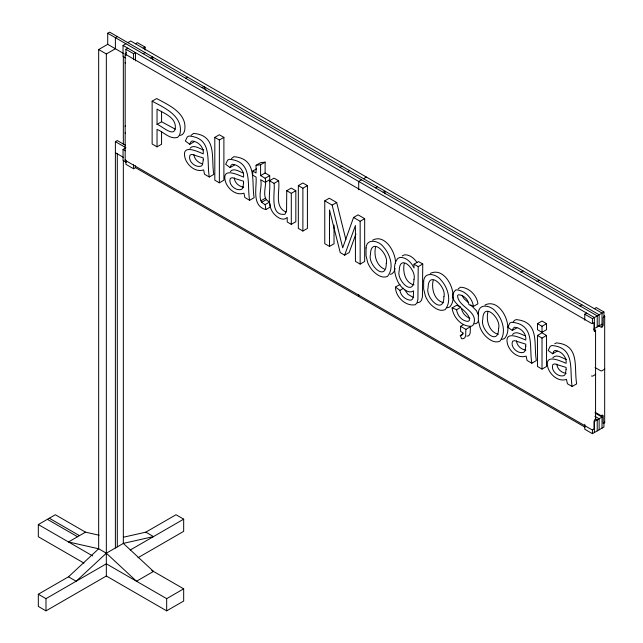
<?xml version="1.0" encoding="UTF-8"?>
<svg xmlns="http://www.w3.org/2000/svg" width="643" height="643" viewBox="0 0 643 643"><rect width="100%" height="100%" fill="white"/><g stroke="black" fill="none" stroke-linecap="round" stroke-linejoin="round"><path stroke-width="0.96" d="M404.286 263.373C402.502 271.322 404.986 282.775 414.004 284.913M375.56 247.057C373.72 255.158 376.284 265.639 384.538 269.144M433.181 280.324C431.204 288.699 434.266 300.514 443.638 302.708M487.892 311.911C485.915 320.286 488.977 332.101 498.357 334.296M395.099 268.452L393.934 271.852L392.021 273.797L390.277 274.312M329.497 246.406L329.497 209.948L340.219 252.595L344.648 255.15L355.426 225.532L355.426 261.371L360.152 264.104L364.677 261.492L364.677 218.668L358.079 214.858L353.554 217.471L342.703 247.86L332.15 205.117L324.763 200.849L324.763 243.673L329.497 246.406L334.022 243.785L334.022 225.074M355.909 234.028L349.173 252.538L344.648 255.15M209.296 177.002C206.379 160.517 212.986 138.06 189.042 136.019L187.338 136.83L185.345 141.01L189.798 144.281L190.73 142.015L192.056 140.986C198.261 141.444 204.144 147.343 203.252 153.83C196.348 150.976 181.029 143.735 185.152 158.427C187.547 165.685 195.721 172.645 203.63 169.905L204.538 174.261L209.296 177.002L213.822 174.39C210.904 157.905 217.511 135.448 193.567 133.406L191.067 135.319M249.613 200.286C246.703 183.794 253.302 161.337 229.358 159.295L227.662 160.107L225.661 164.286L230.114 167.558L231.046 165.291L232.38 164.262C238.577 164.721 244.469 170.62 243.568 177.106C236.672 174.253 221.345 167.019 225.476 181.704C227.863 188.962 236.037 195.922 243.946 193.189L244.862 197.538L249.613 200.286L254.138 197.674C251.228 181.181 257.827 158.725 233.883 156.683L231.392 158.604M531.825 363.215C528.908 346.722 535.515 324.273 511.571 322.223L509.867 323.043L507.874 327.215L512.326 330.486L513.259 328.227L514.585 327.199C520.79 327.657 526.673 333.556 525.781 340.043C518.885 337.181 503.557 329.947 507.681 344.64C510.076 351.898 518.25 358.858 526.159 356.118L527.067 360.474L531.825 363.215L536.35 360.602C533.433 344.109 540.04 321.661 516.096 319.611L514.4 320.431L513.202 322.087M572.149 386.491C569.232 370.006 575.831 347.55 551.887 345.508L550.191 346.32L548.19 350.499L552.642 353.771L553.575 351.504L554.909 350.475C561.114 350.933 566.997 356.833 566.097 363.319C559.201 360.458 543.874 353.224 548.005 367.917C550.392 375.174 558.574 382.135 566.483 379.394L567.391 383.75L572.149 386.491L576.675 383.879C573.757 367.394 580.356 344.937 556.42 342.896L554.716 343.708M478.601 320.704L477.604 322.521L475.981 323.646L474.51 323.815M458.202 288.86L460.444 287.22C469.117 287.429 476.945 295.33 477.918 303.85L473.393 306.47L468.948 304.597C468.305 299.501 463.707 295.065 458.596 294.743L457.591 295.459C457.519 307.073 480.16 311.493 473.079 325.141L471.456 326.258C461.626 326.829 453.17 317.329 452.101 307.925L456.626 305.312L460.227 306.735M189.982 148.292C193.712 143.976 199.499 148.863 203.646 149.948M230.298 171.568C233.763 167.437 239.26 171.761 243.167 172.903M512.511 334.497C515.975 330.365 521.473 334.69 525.379 335.839M552.827 357.773C556.557 353.465 562.352 358.352 566.499 359.437M151.78 570.429L183.673 588.843L183.673 601.036L166.674 610.85L106.336 576.015L45.991 610.85L38.323 606.429L38.323 594.228L68.496 576.811L98.668 548.776L98.668 49.543L107.719 44.319L123.488 53.425M372.651 240.169C384.988 233.465 396.088 252.675 395.485 263.325M430.271 273.436C446.073 265.583 459.93 296.391 449.642 307.065L447.022 307.836M484.983 305.023C500.793 297.17 514.641 327.978 504.353 338.652L501.733 339.424M107.719 44.319L107.719 33.259L109.64 32.15L599.139 314.765L599.139 325.824M117.299 36.571L115.386 37.68L115.386 48.739L106.336 53.964L98.668 49.543M125.441 57.87L123.046 56.488L123.046 45.42L125.924 43.764M127.836 42.655L130.714 40.999L602.017 313.101L602.017 327.166M125.924 55.298L125.924 49.294L127.836 48.185M135.504 43.764L137.417 42.655L145.077 47.084L145.077 50.082M126.639 52.75L125.441 53.441A1.013 0.587 0 0 0 125.441 54.269L591.48 323.333A1.013 0.587 0 0 0 592.918 323.333L594.116 322.641L594.116 330.108A1.696 0.981 -60 0 0 595.314 330.799A1.013 0.587 0 0 0 595.314 329.972L593.73 329.063M125.924 49.294L133.583 53.723L135.504 52.613L135.504 60.908M143.164 48.185L145.077 47.084M143.164 53.723L145.077 52.613M150.824 58.143L152.745 57.034L152.745 59.807M185.731 78.293L187.652 77.192M161.562 131.646L161.562 144.225L157.037 146.837L152.134 144L152.134 101.184L156.659 98.572C168.595 105.002 187.065 113.007 184.774 129.814A15.713 9.074 60 0 1 181.953 134.797L180.144 135.416M201.99 87.681L203.903 86.58L206.299 90.727M115.386 547.981L115.386 141.661L117.299 140.552L125.409 145.23M157.037 124.372C161.071 125.192 174.928 138.96 175.378 127.161C175.435 117.002 164.061 113.538 157.037 109.069L157.037 124.372L161.562 121.76L175.218 129.13M126.237 162.301L123.046 160.461L123.046 149.401L125.924 147.737L115.386 141.661M125.924 160.332L125.924 164.335L133.583 168.755L135.504 167.654L584.953 427.145M189.798 144.281L194.323 141.669M214.81 137.369L219.335 134.757L223.893 137.385L223.893 180.201L219.359 182.821L214.81 180.193L214.81 137.369L219.359 139.997L223.893 137.385M230.114 167.558L234.639 164.946M269.915 203.622L270.357 206.974L265.832 209.586C251.325 205.824 256.967 187.491 256.067 177.074L252.723 175.153L252.723 171.062L256.067 172.991L256.067 165.307L260.592 162.695L265.117 162.157L265.117 172.991L269.698 175.635L269.698 179.718L265.173 182.339L260.592 179.694C263.011 187.009 255.544 200.785 265.173 204.562L269.698 201.95C260.359 198.43 267.343 185.272 265.173 178.248L269.698 175.635M256.067 165.307L260.592 164.769L265.117 162.157M252.723 171.062L256.501 168.884M260.592 164.769L260.592 175.603L265.117 172.991M269.521 180.755L274.079 183.384C275.389 191.309 268.983 216.466 284.994 214.24L286.561 210.719L286.746 190.706L291.271 188.094L295.828 190.722L295.828 221.739L291.303 224.351L287.228 221.996L287.228 217.447C283.201 221.522 277.326 217.487 274.264 214.167C265.945 205.189 270.984 191.526 269.521 180.755L274.047 178.143L278.604 180.771C280.292 190.344 273.741 207.239 286.127 212.005M274.079 183.384L278.604 180.771M260.833 200.857L265.358 198.245M261.621 202.336L266.146 199.724M298.336 185.594L302.861 182.982L307.41 185.61L307.41 228.426L302.885 231.038L298.336 228.41L298.336 185.594L302.885 188.222L307.41 185.61M286.746 190.706L291.303 193.334L295.828 190.722M340.018 167.373L341.939 166.264M347.686 171.802L349.599 170.692M324.763 200.849L329.288 198.237L336.675 202.505L345.894 239.726M361.575 179.815L358.698 181.479L358.698 189.773M363.488 178.714L366.365 177.05M332.15 205.117L336.675 202.505M375.464 187.836L377.377 186.727M383.124 192.257L385.044 191.156L385.044 193.921M353.554 217.471L360.152 221.28L364.677 218.668M399.986 284.447L395.461 287.059L399.89 290.371C400.549 295.659 405.717 300.056 410.941 300.201L412.388 299.284L413.272 297.46L413.602 290.901C410.355 293.361 406.255 291.03 403.547 288.868A13.736 7.925 60 0 1 397.591 281.104C394.505 274.207 392.576 264.948 397.647 258.542L399.978 257.417C406.424 257.136 411.383 262.577 414.028 267.93L414.028 264.185L418.553 261.572L422.756 264L422.435 296.817L421.478 300.345L419.823 302.097L417.428 302.781M414.028 264.185L418.231 266.612L422.756 264M399.89 290.371L403.659 288.193M84.016 563.123L38.323 536.752L38.323 524.551L55.33 514.738L85.503 532.155L99.126 535.233M520.677 272.23L523.072 270.848M452.101 307.925L456.602 309.709L460.372 307.531M85.503 532.155L68.496 541.977L98.668 548.776L106.336 553.205L136.501 581.24L153.508 571.418L123.335 543.391L123.335 160.678M536.937 281.61L539.332 280.227M460.597 326.331L465.886 329.377L465.653 335.59L464.945 337.527L463.651 338.604L461.634 338.781L460.267 335.542L462.132 334.963L463.024 332.841L460.597 331.442L460.597 326.331L463.611 324.586M465.886 329.377L470.411 326.765L470.178 332.97L469.47 334.915L468.176 335.992L466.834 336.112M460.267 335.542L463.281 333.797M123.456 537.21L145.84 532.155L176.013 514.738L183.673 519.166L183.673 531.359L137.988 557.738M38.323 594.228L45.991 598.657L106.336 563.815L166.674 598.657L183.673 588.843M130.232 550.022L183.673 519.166M512.326 330.486L516.851 327.874M537.468 323.654L541.993 321.042L546.542 323.67L546.542 329.714L542.017 332.327L537.468 329.698L537.468 323.654L542.017 326.282L546.542 323.67M579.986 305.915L581.899 304.806M537.468 335.453L541.993 332.841L546.542 335.469L546.542 366.486L542.017 369.098L537.468 366.47L537.468 335.453L542.017 338.081L546.542 335.469M584.776 320.214L584.776 314.21L586.689 313.101M594.349 308.68L596.27 307.571L603.93 312L603.93 316.999M584.776 314.21L592.436 318.639L603.93 312M594.349 328.589L602.017 324.168M552.642 353.771L557.168 351.158M584.776 424.243L584.776 429.251L592.436 433.671L603.93 427.04L603.93 423.038M402.172 255.93L404.503 254.805C409.736 254.491 414.156 258.309 416.905 262.424M243.625 187.185C238.971 186.655 234.558 182.684 234.261 177.87M525.829 350.113C521.176 349.591 516.763 345.613 516.474 340.798M566.153 373.39C561.5 372.868 557.087 368.889 556.79 364.083M469.904 318.373C465.765 316.782 462.293 313.109 461.481 308.68M201.838 163.724C197.859 162.374 194.162 159.006 193.937 154.593M413.393 297.484L407.959 294.349L404.937 290.106M107.719 33.259L597.226 315.874L597.226 326.933M123.046 45.42L594.349 317.529L594.349 331.587M598.207 325.559L600.578 326.933A1.013 0.587 0 0 0 602.017 326.933A1.696 0.981 -60 0 0 603.214 324.86L603.214 317.393L604.412 316.702A1.013 0.587 0 0 0 604.412 315.874M152.134 101.184C164.069 107.614 182.54 115.627 180.249 132.426A15.713 9.074 60 0 1 177.428 137.417C169.897 139.611 163.499 131.895 157.037 129.428L157.037 146.837M595.048 367.523L600.578 370.714A1.013 0.587 0 0 0 602.017 370.714L604.412 369.331A1.013 0.587 0 0 0 604.412 368.503M260.592 175.603L265.173 178.248M595.048 412.227L600.578 415.418A1.013 0.587 0 0 0 602.017 415.418A1.696 0.981 -60 0 1 603.214 416.109L603.214 423.576L604.412 422.885A1.013 0.587 0 0 0 604.412 422.057M595.201 413.152L602.017 417.082L594.349 421.503L594.349 432.57M594.831 416.254L599.139 418.738L599.139 429.805M595.498 418.85L597.226 419.847L597.226 430.906M123.046 149.401L125.441 150.783M115.386 152.721L123.488 157.398M145.84 532.155L153.508 536.583L123.335 543.391L106.336 553.205L76.163 581.24L68.496 576.811M49.294 518.226L79.467 535.643M47.381 519.327L77.546 536.752M38.323 524.551L92.632 555.906M468.104 302.395L464.085 298.73L461.923 295.209M470.805 304.927L476.551 310.874L478.665 315.713M456.602 309.709C457.229 315.496 462.156 321.379 468.208 321.387L469.35 320.447C470.861 309.99 443.357 301.366 455.919 289.832C464.592 290.041 472.42 297.942 473.393 306.47M265.173 204.562L265.832 209.586M395.461 287.059C395.445 296.728 405.677 306.695 415.298 304.71L416.953 302.957L417.91 299.429L418.231 266.612M604.677 316.131L604.677 422.628M602.017 415.081L602.017 428.142M595.571 330.237L595.571 419.027M592.436 318.639L592.436 323.638M592.436 429.669L592.436 433.671M542.017 326.282L542.017 332.327M542.017 338.081L542.017 369.098M360.152 221.28L360.152 264.104M358.698 294.671L358.698 296.511M302.885 188.222L302.885 231.038M291.303 193.334L291.303 224.351M219.359 139.997L219.359 182.821M166.674 598.657L166.674 610.85M161.562 111.239L161.562 121.76M135.504 165.806L135.504 167.654M133.583 53.723L133.583 59.719M133.583 164.753L133.583 168.755M125.176 53.707L125.176 160.195M123.335 56.206L123.335 144.603M117.299 153.621L117.299 546.871M106.336 53.964L106.336 576.015M45.991 598.657L45.991 610.85M125.441 133.342A1.013 0.587 0 0 1 125.441 132.514M125.441 126.615A1.013 0.587 0 0 1 125.441 125.787M125.441 159.633A1.013 0.587 0 0 0 125.441 160.461L591.48 429.524A1.013 0.587 0 0 0 592.918 429.524L594.116 428.833L594.116 421.366A1.696 0.981 -60 0 1 595.314 419.292A1.013 0.587 0 0 0 595.314 418.464M591.48 375.97A1.013 0.587 0 0 0 592.918 375.97L595.314 374.588A1.013 0.587 0 0 0 595.314 373.752M125.441 63.183A1.013 0.587 0 0 1 125.441 62.347M413.979 279.287C413.883 297.765 396.072 280.075 399.231 270.599C399.616 252.53 416.801 270.084 413.979 279.287M386.282 263.501C386.162 282.607 367.418 264.45 370.472 254.548C370.689 235.78 389.216 253.784 386.282 263.501M443.903 296.769C443.783 315.874 425.039 297.709 428.093 287.815C428.31 269.047 446.837 287.051 443.903 296.769M498.614 328.356C498.494 347.461 479.75 329.304 482.805 319.402C483.03 300.635 501.548 318.639 498.614 328.356M203.252 159.874L202.521 164.712L201.283 166.063C195.464 168.201 187.491 161.055 190.047 155.067L191.839 154.4L203.252 157.945L203.252 159.874M243.568 183.151L242.837 187.989L241.607 189.339C235.788 191.477 227.815 184.332 230.363 178.352L232.163 177.677L243.568 181.222L243.568 183.151M525.781 346.087L525.05 350.917L523.812 352.268C517.993 354.414 510.02 347.268 512.575 341.28L514.376 340.613L525.781 344.158L525.781 346.087M566.097 369.363L565.366 374.202L564.136 375.552C558.317 377.69 550.344 370.545 552.9 364.557L554.692 363.89L566.097 367.434L566.097 369.363M366.052 247.973L366.012 255.673L367.748 262.69A15.962 9.219 60 0 0 373.294 271.346C376.927 274.858 382.28 278.652 387.496 276.41C394.456 267.97 390.325 254.331 383.421 246.864C379.233 240.884 366.687 237.629 366.052 247.973M423.673 281.24L423.633 288.94L425.369 295.957A15.962 9.219 60 0 0 430.914 304.613C434.547 308.126 439.9 311.919 445.117 309.677C452.077 301.237 447.946 287.598 441.042 280.131C436.854 274.151 424.308 270.896 423.673 281.24M478.384 312.828L478.344 320.527L480.08 327.544A15.962 9.219 60 0 0 485.626 336.201C489.259 339.713 494.612 343.507 499.828 341.264C506.788 332.825 502.657 319.185 495.753 311.718C491.574 305.738 479.019 302.483 478.384 312.828"/></g></svg>
